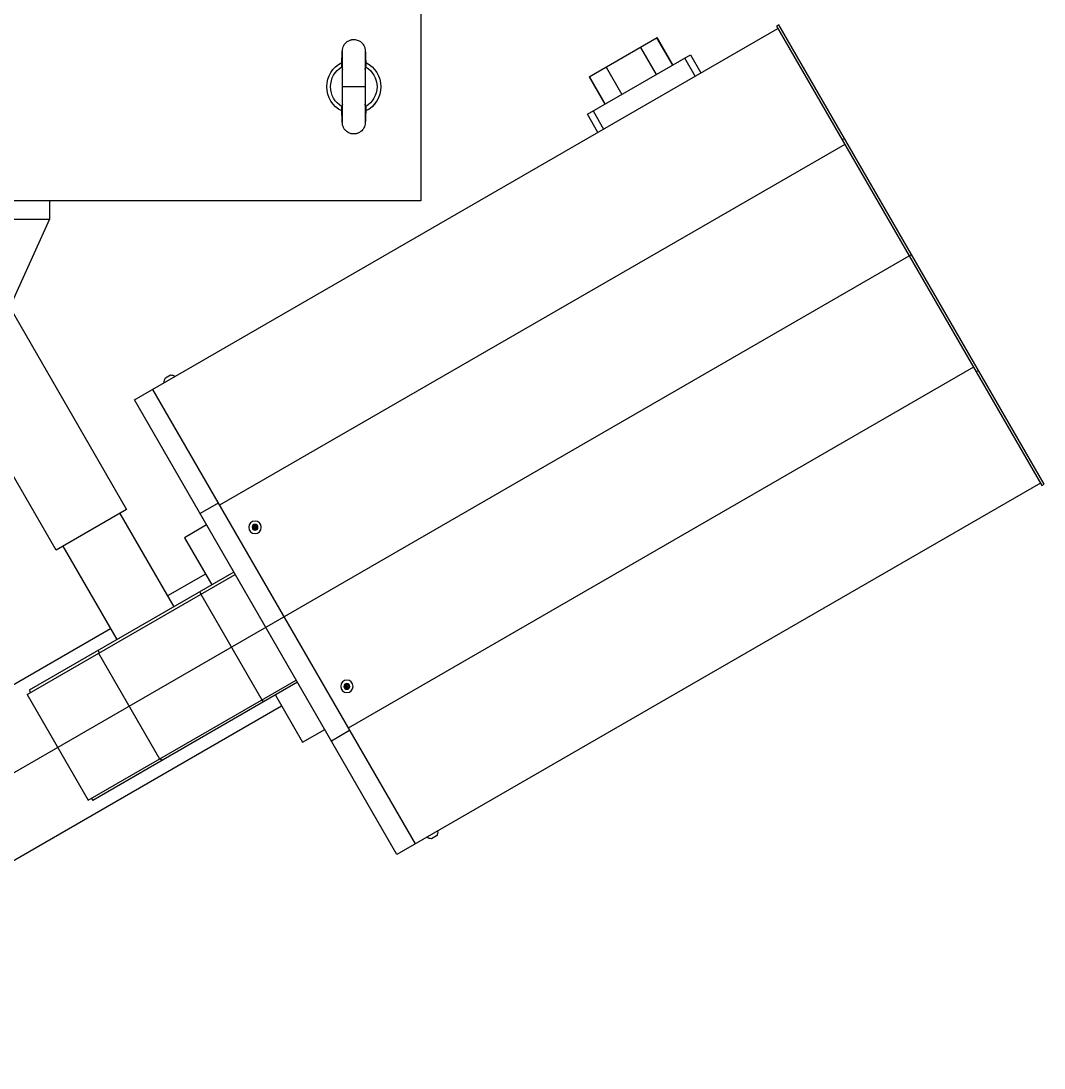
# Model space of a CAD drawing. Header units: millimetres. Extents: x -62354 to 129108, y -71259 to 35407.
# Drawn here: x -25339 to -24560, y 18408 to 19206 of the extents above; entities that cross this region are included whole.
import ezdxf

# ---------------------------------------------------------------- set-up
doc = ezdxf.new("R2010")
doc.units = ezdxf.units.MM
doc.header["$MEASUREMENT"] = 0
doc.layers.add('1st FL Layout xrf$0$CR-Machine', color=7, linetype='Continuous', transparency=0.5)

# ---------------------------------------------------------------- blocks, each defined once
blk = doc.blocks.new('1st FL Layout xrf$0$kjdfhkjhwiuer2343434243')
for p, q in [((-2225.07, 2622.08), (-2508.07, 2131.91)), ((-2136.74, 2571.08), (-2411.74, 2094.77)), ((-2139.2, 2574.81), (-2140.2, 2573.08)), ((-1967, 2473.08), (-2242, 1996.77)), ((-1962.53, 2472.81), (-1963.53, 2471.08)), ((-2161.66, 1931.91), (-1878.66, 2422.08)), ((-1898.64, 2355.48), (-1912.49, 2363.48)), ((-1943.97, 2276.96), (-1898.64, 2355.48)), ((-1914.99, 2359.15), (-1901.14, 2351.15)), ((-1906.47, 2341.92), (-1885.68, 2329.92)), ((-1906.33, 2342.15), (-1885.55, 2330.15)), ((-1915.49, 2278.29), (-1885.55, 2330.15)), ((-1892.96, 2317.31), (-1913.75, 2329.31)), ((-1908.08, 2291.13), (-1928.86, 2303.13)), ((-1915.36, 2278.52), (-1936.14, 2290.52)), ((-1957.83, 2284.96), (-1943.97, 2276.96)), ((-1941.47, 2281.29), (-1955.33, 2289.29)), ((-1915.49, 2278.29), (-1936.28, 2290.29)), ((-2493.84, 2162.06), (-2496.06, 2158.21)), ((-2153.66, 1945.77), (-2500.07, 2145.77)), ((-2508.07, 2131.91), (-2161.66, 1931.91)), ((-1938.55, 2108.11), (-1938.21, 2108.02)), ((-1938.21, 2108.02), (-1936.24, 2107.63)), ((-1923, 2107.7), (-1923, 2090.08)), ((-1909.85, 2107.63), (-1907.79, 2108.02)), ((-1907.79, 2108.02), (-1907.43, 2108.08)), ((-2421.47, 2081.91), (-2413.47, 2095.77)), ((-2381.3, 2094.89), (-2381.62, 2093.19)), ((-2379.99, 2093.76), (-2381.62, 2093.19)), ((-2381.62, 2093.19), (-2380.31, 2092.06)), ((-2379.66, 2095.46), (-2381.3, 2094.89)), ((-2378.68, 2092.63), (-2381.3, 2094.89)), ((-2379.99, 2093.76), (-2380.31, 2092.06)), ((-2380.31, 2092.06), (-2378.68, 2092.63)), ((-2379.99, 2093.76), (-2379.66, 2095.46)), ((-2379.99, 2093.76), (-2378.35, 2094.33)), ((-2378.35, 2094.33), (-2379.66, 2095.46)), ((-2378.68, 2092.63), (-2378.35, 2094.33)), ((-1938.21, 2089.98), (-1938.56, 2089.92)), ((-1936.14, 2090.37), (-1938.21, 2089.98)), ((-1907.79, 2089.98), (-1909.77, 2090.37)), ((-1907.46, 2089.89), (-1907.79, 2089.98)), ((-2422.56, 2060.02), (-2412.81, 2076.91)), ((-2386.62, 2039.27), (-2422.56, 2060.02)), ((-2376.87, 2056.16), (-2466.87, 1900.28)), ((-2466.64, 1896.68), (-2375.14, 2055.16)), ((-2522.35, 1823.19), (-2394.85, 2044.02)), ((-2391.87, 2030.18), (-2390.14, 2029.18)), ((-2309.78, 1982.36), (-2390.32, 2028.86)), ((-2260.06, 2024.89), (-2260.38, 2023.19)), ((-2258.74, 2023.76), (-2260.38, 2023.19)), ((-2260.38, 2023.19), (-2259.07, 2022.06)), ((-2258.42, 2025.46), (-2260.06, 2024.89)), ((-2257.43, 2022.63), (-2260.06, 2024.89)), ((-2258.74, 2023.76), (-2259.07, 2022.06)), ((-2259.07, 2022.06), (-2257.43, 2022.63)), ((-2258.74, 2023.76), (-2258.42, 2025.46)), ((-2258.74, 2023.76), (-2257.11, 2024.33)), ((-2257.11, 2024.33), (-2258.42, 2025.46)), ((-2257.43, 2022.63), (-2257.11, 2024.33)), ((-2386.1, 1850.18), (-2294.6, 2008.66)), ((-2292.86, 2007.66), (-2382.86, 1851.78)), ((-2240.26, 1995.77), (-2248.26, 1981.91)), ((-2266.67, 1970.02), (-2302.61, 1990.77)), ((-2294.39, 1986.02), (-2311.09, 1957.09)), ((-2309.6, 1982.68), (-2307.86, 1981.68)), ((-2256.92, 1986.91), (-2266.67, 1970.02)), ((-2248.15, 1920.75), (-2319.32, 1961.84)), ((-2144.89, 1955.46), (-2142.67, 1959.31)), ((-2436.59, 1952.73), (-2434.85, 1951.73)), ((-2354.68, 1904.6), (-2435.22, 1951.1)), ((-2273.15, 1877.45), (-2344.32, 1918.54)), ((-2336.09, 1913.79), (-2421.89, 1765.19)), ((-2465.14, 1899.28), (-2466.87, 1900.28)), ((-2354.31, 1905.23), (-2352.58, 1904.23)), ((-2386.1, 1850.18), (-2466.64, 1896.68)), ((-2024, 1867.12), (-2103.17, 1831.46)), ((-2024, 1732.88), (-2024, 1867.12)), ((-2010, 1867.12), (-2024, 1867.12)), ((-2382.86, 1851.78), (-2384.6, 1852.78))]:
    blk.add_line(p, q)
at = {"color": 253}
blk.add_line((-2670.87, 1449.94), (-2050.87, 2523.81), dxfattribs=at)
blk.add_lwpolyline([(-1876.93, 2421.08), (-2226.8, 2623.08), (-2225.8, 2624.81), (-1875.93, 2422.81)], close=True)
for points in [[(-1689, 2150), (-2010, 2150), (-2010, 0), (0, 0), (0, 2150), (-1289, 2150)], [(-2090.99, 1836.94), (-2245.15, 1925.95), (-2276.15, 1872.25), (-2117.61, 1780.72)]]:
    blk.add_lwpolyline(points)
for centre, radius in [((-2379.99, 2093.76), 4.75), ((-2379.99, 2093.76), 2.22), ((-2258.74, 2023.76), 4.75), ((-2258.74, 2023.76), 2.22)]:
    blk.add_circle(centre, radius)
for centre, start, end in [((-2490.99, 2157.84), 81.08244, 124.14567), ((-2490.99, 2157.84), 175.85433, 218.91756), ((-2147.75, 1959.67), 261.08244, 304.14567), ((-2147.75, 1959.67), 355.85433, 38.91756)]:
    blk.add_arc(centre, 5.09, start, end)
for radius, start, end in [(20.59, 26.3413, 153.61806), (20.58, 26.35625, 153.60579), (17.68, 30.66587, 149.33413), (20.59, 206.30963, 333.64553), (20.58, 206.32636, 333.63206), (17.68, 210.66736, 329.33264)]:
    blk.add_arc((-1923, 2099), radius, start, end, dxfattribs=at)
for points, knots in [([(-1950.3, 2107.72), (-1951.05, 2107.66), (-1952.48, 2107.54), (-1954.39, 2106.75), (-1955.91, 2105.72), (-1957.34, 2104.26), (-1958.24, 2102.73), (-1958.72, 2101.28), (-1959.02, 2099.84), (-1959.04, 2098.17), (-1958.62, 2096.28), (-1957.9, 2094.63), (-1956.71, 2093), (-1955, 2091.57), (-1952.78, 2090.5), (-1951.08, 2090.36), (-1950.2, 2090.28)], [0, 0, 0, 0, 2.251753, 4.300528, 6.143587, 7.7788, 10.414356, 11.4237, 12.334737, 14.775401, 16.343436, 18.138756, 20.147027, 22.357029, 24.778773, 27.40914, 27.40914, 27.40914, 27.40914]), ([(-1938.55, 2108.16), (-1938.86, 2108.16), (-1939.71, 2108.13), (-1941.12, 2108.1), (-1942.92, 2108.04), (-1944.92, 2107.98), (-1946.78, 2107.92), (-1948.37, 2107.85), (-1949.63, 2107.79), (-1950.58, 2107.73), (-1950.74, 2107.7), (-1950.82, 2107.68)], [0, 0, 0, 0, 0.514282, 1.388909, 2.483943, 3.852384, 5.504906, 6.942528, 8.553246, 10.334478, 12.281505, 12.281505, 12.281505, 12.281505]), ([(-1923, 2107.7), (-1924.23, 2107.69), (-1926.54, 2107.68), (-1929.76, 2107.66), (-1932.53, 2107.65), (-1935.07, 2107.63), (-1937.31, 2107.62), (-1939.24, 2107.62), (-1940.94, 2107.61), (-1942.68, 2107.61), (-1944.6, 2107.61), (-1946.35, 2107.61), (-1947.83, 2107.62), (-1948.95, 2107.63), (-1949.73, 2107.65), (-1949.8, 2107.67), (-1949.83, 2107.68)], [0, 0, 0, 0, 2.341048, 4.420007, 6.260577, 7.877021, 9.697501, 11.146604, 12.351212, 13.858222, 15.737311, 17.999111, 19.959287, 22.146198, 24.552236, 26.83558, 26.83558, 26.83558, 26.83558]), ([(-1896.17, 2107.68), (-1896.2, 2107.67), (-1896.27, 2107.65), (-1897.05, 2107.63), (-1898.17, 2107.62), (-1899.65, 2107.61), (-1901.4, 2107.61), (-1903.32, 2107.61), (-1905.06, 2107.61), (-1906.76, 2107.62), (-1908.69, 2107.62), (-1910.93, 2107.63), (-1913.47, 2107.65), (-1916.24, 2107.66), (-1919.46, 2107.68), (-1921.77, 2107.69), (-1923, 2107.7)], [0, 0, 0, 0, 2.283342, 4.689378, 6.876287, 8.836462, 11.09826, 12.977347, 14.484356, 15.688963, 17.138065, 18.95851, 20.574987, 22.415556, 24.494512, 26.835521, 26.835521, 26.835521, 26.835521]), ([(-1895.18, 2107.68), (-1895.26, 2107.7), (-1895.42, 2107.73), (-1896.37, 2107.79), (-1897.63, 2107.85), (-1899.22, 2107.92), (-1901.08, 2107.98), (-1903.08, 2108.04), (-1904.88, 2108.1), (-1906.29, 2108.13), (-1907.13, 2108.16), (-1907.43, 2108.16)], [0, 0, 0, 0, 1.945854, 3.726006, 5.335764, 6.772507, 8.42405, 9.791666, 10.886041, 11.760119, 12.265048, 12.265048, 12.265048, 12.265048]), ([(-1895.8, 2090.28), (-1895.05, 2090.33), (-1893.62, 2090.44), (-1891.7, 2091.2), (-1890.16, 2092.22), (-1888.71, 2093.67), (-1887.78, 2095.22), (-1887.29, 2096.69), (-1886.98, 2098.13), (-1886.96, 2099.8), (-1887.37, 2101.68), (-1888.07, 2103.31), (-1889.23, 2104.94), (-1890.92, 2106.38), (-1893.13, 2107.48), (-1894.82, 2107.63), (-1895.7, 2107.72)], [0, 0, 0, 0, 2.250521, 4.301628, 6.149465, 7.793174, 10.468696, 11.496926, 12.4174, 14.855106, 16.402891, 18.169917, 20.155687, 22.359014, 24.77784, 27.409905, 27.409905, 27.409905, 27.409905]), ([(-1950.72, 2090.31), (-1950.61, 2090.29), (-1950.42, 2090.25), (-1949.23, 2090.19), (-1947.69, 2090.12), (-1945.75, 2090.05), (-1943.55, 2089.98), (-1941.2, 2089.91), (-1939.59, 2089.86), (-1938.71, 2089.84), (-1938.56, 2089.84)], [0, 0, 0, 0, 2.181702, 4.167604, 5.949362, 7.523733, 9.31484, 10.776262, 11.922732, 12.171675, 12.171675, 12.171675, 12.171675]), ([(-1949.74, 2090.32), (-1949.71, 2090.33), (-1949.66, 2090.35), (-1948.92, 2090.37), (-1947.82, 2090.38), (-1946.36, 2090.39), (-1944.62, 2090.39), (-1942.71, 2090.39), (-1940.98, 2090.39), (-1939.28, 2090.38), (-1937.34, 2090.38), (-1935.09, 2090.37), (-1932.55, 2090.35), (-1929.78, 2090.34), (-1926.55, 2090.32), (-1924.23, 2090.31), (-1923, 2090.3)], [0, 0, 0, 0, 2.1665, 4.574297, 6.76249, 8.723766, 10.987011, 12.867778, 14.376853, 15.582599, 17.031941, 18.853431, 20.471149, 22.31351, 24.394816, 26.738793, 26.738793, 26.738793, 26.738793]), ([(-1923, 2090.3), (-1921.77, 2090.31), (-1919.45, 2090.32), (-1916.22, 2090.34), (-1913.45, 2090.35), (-1910.91, 2090.37), (-1908.66, 2090.38), (-1906.72, 2090.38), (-1905.02, 2090.39), (-1903.29, 2090.39), (-1901.38, 2090.39), (-1899.64, 2090.39), (-1898.18, 2090.38), (-1897.08, 2090.37), (-1896.34, 2090.35), (-1896.29, 2090.33), (-1896.26, 2090.32)], [0, 0, 0, 0, 2.343937, 4.425241, 6.267599, 7.885316, 9.706804, 11.156176, 12.36192, 13.870966, 15.751755, 18.014977, 19.976251, 22.164442, 24.572236, 26.738734, 26.738734, 26.738734, 26.738734]), ([(-1907.46, 2089.84), (-1907.3, 2089.84), (-1906.42, 2089.86), (-1904.8, 2089.91), (-1902.45, 2089.98), (-1900.25, 2090.05), (-1898.31, 2090.12), (-1896.77, 2090.19), (-1895.58, 2090.25), (-1895.39, 2090.29), (-1895.28, 2090.31)], [0, 0, 0, 0, 0.257827, 1.405004, 2.867327, 4.659521, 6.234862, 8.017719, 10.004846, 12.187892, 12.187892, 12.187892, 12.187892])]:
    blk.add_open_spline(points, degree=3, knots=knots)
blk = doc.blocks.new('1st FL Layout xrf')
at = {"layer": '1st FL Layout xrf$0$CR-Machine', "xscale": -1, "rotation": 270}
blk.add_blockref('1st FL Layout xrf$0$kjdfhkjhwiuer2343434243', (-27184.86, 21078.49), dxfattribs=at)

msp = doc.modelspace()

# ---------------------------------------------------------------- block references
msp.add_blockref('1st FL Layout xrf', (0, 0))

doc.saveas('drawing.dxf')
